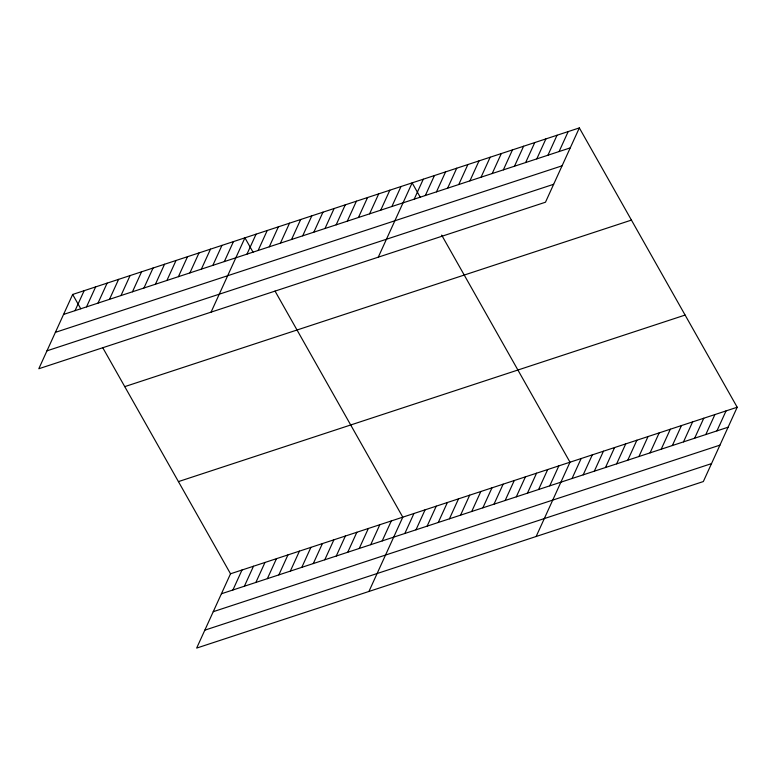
<?xml version="1.0" encoding="UTF-8"?>
<svg xmlns="http://www.w3.org/2000/svg" width="776" height="776" viewBox="0 0 776 776"><rect width="100%" height="100%" fill="white"/><g stroke="black" fill="none" stroke-linecap="round" stroke-linejoin="round"><path stroke-width="1.16" d="M579.342 127.914L72.663 294.453L38.8 368.755L545.48 202.216L579.342 127.914L737.2 407.245L703.337 481.547L196.658 648.086L230.52 573.784L737.2 407.245M75.039 310.652L84.147 290.68M86.524 306.879L95.632 286.907M98.009 303.106L107.117 283.133M109.494 299.332L118.602 279.36M120.978 295.559L130.087 275.577M132.463 291.786L141.571 271.804M143.948 288.003L153.056 268.03M155.433 284.229L164.541 264.257M166.918 280.456L176.026 260.484M178.402 276.683L187.511 256.701M189.887 272.91L198.995 252.927M201.372 269.136L210.48 249.154M212.857 265.353L221.965 245.381M224.342 261.58L233.45 241.608M211.072 312.136L244.935 237.834L253.034 252.171M246.972 254.14L256.08 234.168M258.127 250.483L267.225 230.501M269.272 246.816L278.371 226.834M280.417 243.15L289.516 223.178M291.563 239.483L300.671 219.511M302.708 235.826L311.816 215.844M313.853 232.16L322.962 212.178M325.008 228.493L334.107 208.521M336.154 224.827L345.252 204.854M347.299 221.17L356.397 201.188M358.444 217.503L367.552 197.531M369.589 213.836L378.698 193.864M380.735 210.18L389.843 190.198M391.89 206.513L400.988 186.531M378.271 257.176L412.134 182.874L420.243 197.211M232.907 589.993L242.005 570.011M414.18 199.18L423.279 179.207M244.391 586.21L253.49 566.237M425.326 195.523L434.434 175.541M255.876 582.437L264.975 562.464M436.471 191.856L445.579 171.874M267.361 578.663L276.46 558.691M447.616 188.19L456.725 168.217M278.846 574.89L287.945 554.908M458.771 184.523L467.87 164.551M290.331 571.117L299.429 551.135M469.916 180.866L479.015 160.884M301.815 567.334L310.914 547.361M481.062 177.2L490.16 157.227M313.3 563.56L322.399 543.588M492.207 173.533L501.315 153.561M324.785 559.787L333.884 539.815M503.352 169.866L512.461 149.894M336.27 556.014L345.368 536.032M514.498 166.209L523.606 146.227M347.755 552.24L356.853 532.258M525.653 162.543L534.751 142.571M359.24 548.467L368.338 528.485M536.798 158.876L545.897 138.904M547.943 155.219L557.042 135.237M370.724 544.684L379.823 524.712M559.089 151.553L568.197 131.571M382.199 540.911L391.308 520.938M368.93 591.467L402.792 517.165L275.034 291.087M404.839 533.471L413.938 513.499M415.985 529.814L425.083 509.832M427.13 526.147L436.238 506.165M438.275 522.481L447.383 502.508M449.42 518.814L458.529 498.842M460.566 515.157L469.674 495.175M471.721 511.491L480.819 491.518M482.866 507.824L491.965 487.852M494.011 504.157L503.12 484.185M505.157 500.501L514.265 480.519M516.302 496.834L525.41 476.862M527.447 493.167L536.555 473.195M538.602 489.51L547.701 469.529M549.747 485.844L558.846 465.862M536.138 536.507L570.001 462.205L441.66 235.109M572.038 478.511L581.146 458.538M583.183 474.854L592.292 454.872M594.329 471.187L603.437 451.205M605.484 467.521L614.582 447.548M616.629 463.854L625.728 443.882M627.774 460.197L636.883 440.215M638.92 456.53L648.028 436.558M650.065 452.864L659.173 432.892M661.21 449.207L670.318 429.225M672.365 445.54L681.464 425.558M683.51 441.874L692.609 421.901M694.656 438.207L703.764 418.235M705.801 434.55L714.909 414.568M716.946 430.884L726.055 410.902M63.554 314.435L570.234 147.886M55.387 332.361L562.067 165.812M46.967 350.83L553.647 184.29M124.752 386.632L631.431 220.093M178.431 481.605L685.101 315.066M221.422 593.766L728.092 427.217M213.245 611.692L719.924 445.143M204.835 630.16L711.505 463.621M72.663 294.453L80.762 308.79M102.762 347.716L230.52 573.784"/></g></svg>
